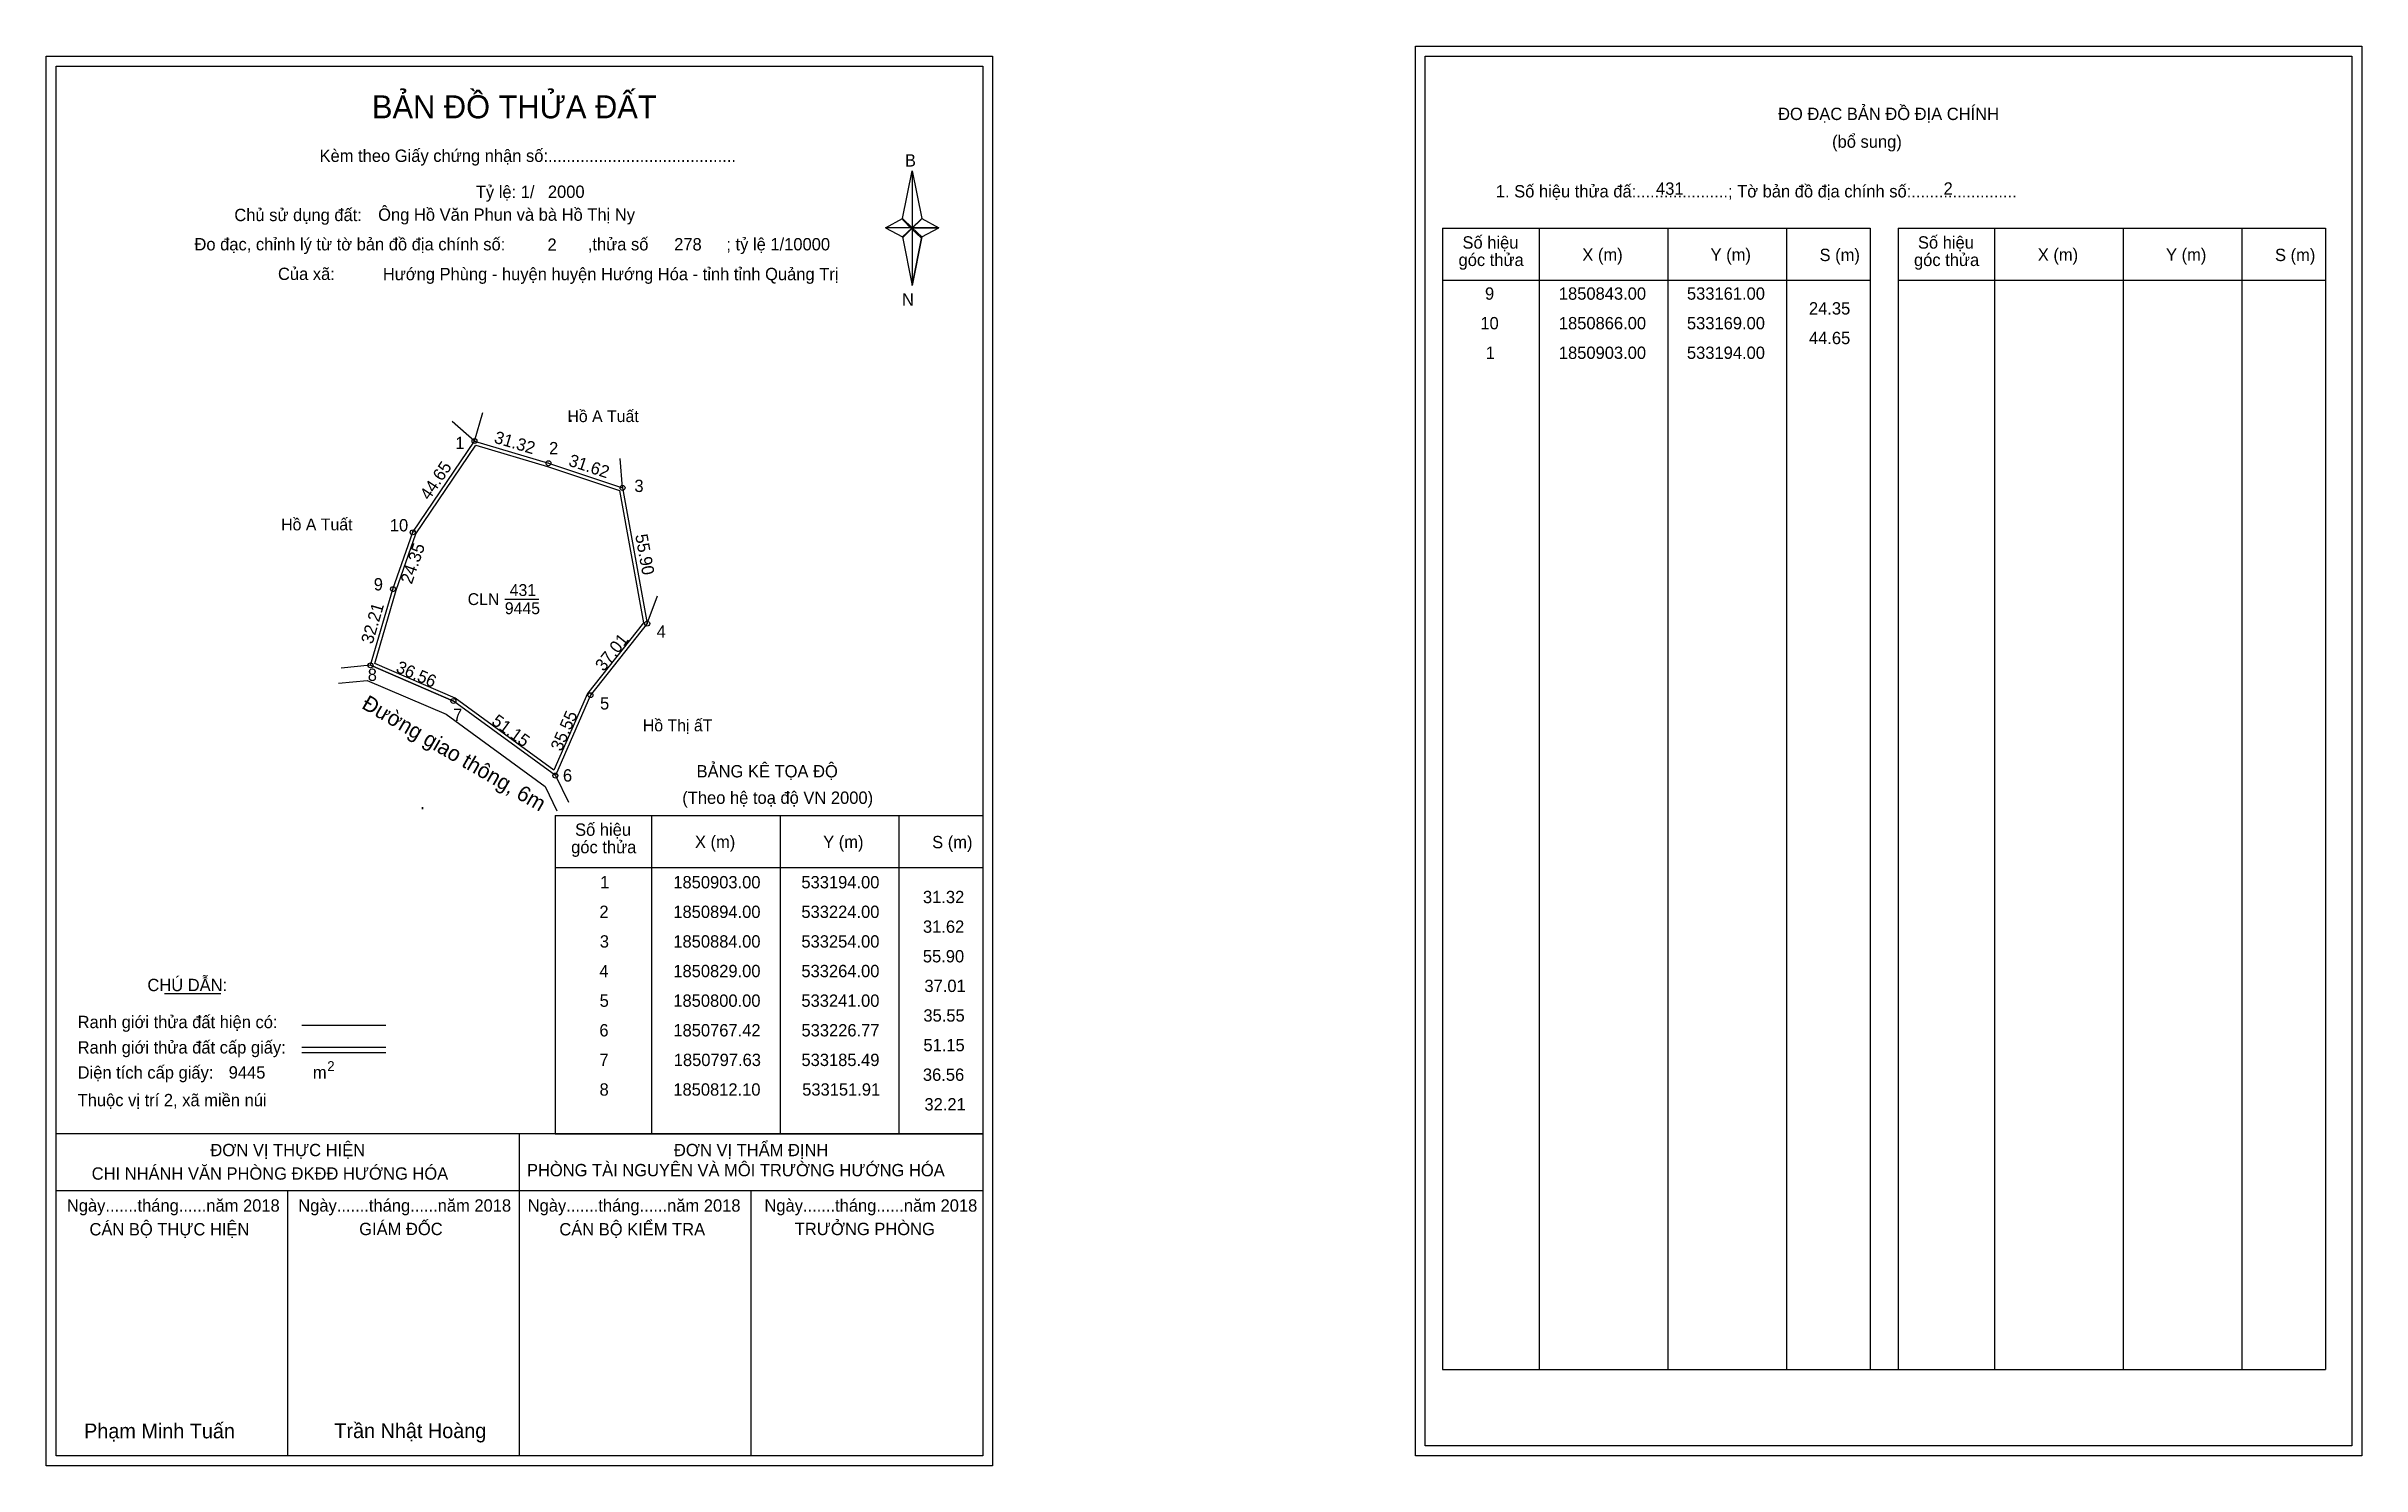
# Model space of a CAD drawing. Extents: x 533021 to 533959, y 1850488 to 1851063.
import ezdxf

# ---------------------------------------------------------------- set-up
doc = ezdxf.new("R2010")
doc.units = 0
for name, color, linetype in [('Level 1', 7, 'Continuous'), ('Level 10', 7, 'Continuous'), ('Level 11', 7, 'Continuous'), ('Level 13', 7, 'Continuous'), ('Level 27', 7, 'Continuous'), ('Level 3', 7, 'Continuous'), ('Level 36', 7, 'Continuous'), ('Level 49', 7, 'Continuous'), ('Level 53', 7, 'Continuous'), ('Level 55', 7, 'Continuous'), ('Level 6', 7, 'Continuous'), ('Level 60', 7, 'Continuous'), ('Level 63', 7, 'Continuous'), ('Level 9', 7, 'Continuous')]:
    doc.layers.add(name, color=color, linetype=linetype)

msp = doc.modelspace()

# ---------------------------------------------------------------- linework, layer by layer
at = {"layer": 'Level 1'}
for p, q in [((533579.19, 1851058.94), (533579.19, 1851058.94)), ((533024.55, 1851054.94), (533024.55, 1851054.94)), ((533367.39, 1850993.17), (533371.33, 1851012.45)), ((533371.33, 1851012.45), (533371.33, 1850989.4)), ((533371.33, 1851012.45), (533375.26, 1850993.17)), ((533360.5, 1850989.4), (533367.39, 1850993.17)), ((533367.39, 1850993.17), (533371.33, 1850989.4)), ((533371.03, 1850988.97), (533367.39, 1850992.73)), ((533374.97, 1850992.73), (533371.03, 1850988.97)), ((533371.03, 1850988.97), (533374.97, 1850992.73)), ((533375.26, 1850993.17), (533371.33, 1850989.4)), ((533371.33, 1850989.4), (533367.39, 1850985.72)), ((533371.03, 1850988.97), (533367.39, 1850985.28)), ((533367.39, 1850985.28), (533371.03, 1850988.97)), ((533367.39, 1850985.72), (533371.33, 1850966)), ((533374.97, 1850985.28), (533371.03, 1850988.97)), ((533371.33, 1850989.4), (533371.33, 1850966)), ((533371.33, 1850989.4), (533382.15, 1850989.4)), ((533371.33, 1850989.4), (533375.26, 1850985.72)), ((533375.26, 1850985.72), (533371.33, 1850966)), ((533375.26, 1850985.72), (533382.15, 1850989.4)), ((533586.26, 1850989.23), (533759.46, 1850989.23)), ((533625.44, 1850526.7), (533625.44, 1850989.23)), ((533677.58, 1850526.7), (533677.58, 1850989.23)), ((533725.53, 1850989.23), (533725.53, 1850526.7)), ((533759.46, 1850989.23), (533759.46, 1850526.7)), ((533770.77, 1850989.23), (533943.98, 1850989.23)), ((533809.95, 1850526.7), (533809.95, 1850989.23)), ((533862.1, 1850526.7), (533862.1, 1850989.23)), ((533910.04, 1850989.23), (533910.04, 1850526.7)), ((533943.98, 1850989.23), (533943.98, 1850526.7)), ((533586.26, 1850968.17), (533759.46, 1850968.17)), ((533770.77, 1850968.17), (533943.98, 1850968.17)), ((533226.74, 1850751.28), (533399.94, 1850751.28)), ((533265.92, 1850622.23), (533265.92, 1850751.28)), ((533318.06, 1850622.23), (533318.06, 1850751.28)), ((533366, 1850751.28), (533366, 1850622.23)), ((533226.74, 1850730.23), (533399.94, 1850730.23)), ((533068.38, 1850679.07), (533091.19, 1850679.07)), ((533124.11, 1850666.26), (533158.14, 1850666.26)), ((533124.11, 1850657.36), (533158.14, 1850657.36)), ((533124.11, 1850655.17), (533158.14, 1850655.17)), ((533238.2, 1850622.23), (533024.54, 1850622.23)), ((533399.94, 1850622.23), (533190.26, 1850622.23)), ((533212.24, 1850491.79), (533212.24, 1850622.23)), ((533226.74, 1850622.23), (533399.94, 1850622.23)), ((533399.94, 1850599.13), (533024.54, 1850599.13)), ((533118.39, 1850491.79), (533118.39, 1850599.13)), ((533306.09, 1850491.79), (533306.09, 1850599.13)), ((533586.26, 1850526.7), (533943.98, 1850526.7)), ((533954.59, 1850495.79), (533954.59, 1850495.79)), ((533399.94, 1850491.79), (533399.94, 1850491.79))]:
    msp.add_line(p, q, dxfattribs=at)
for points in [[(533367.39, 1850993.17), (533371.33, 1851012.45), (533371.33, 1850989.4)], [(533371.33, 1850989.4), (533375.26, 1850993.17), (533382.15, 1850989.4)], [(533360.5, 1850989.4), (533367.39, 1850985.72), (533371.33, 1850989.4)], [(533371.33, 1850989.4), (533371.33, 1850966), (533375.26, 1850985.72)]]:
    msp.add_lwpolyline(points, close=True, dxfattribs=at)
at = {"layer": 'Level 10'}
msp.add_line((533151.91, 1850812.1), (533185.49, 1850797.63), dxfattribs=at)
for points in [[(533254, 1850884), (533264, 1850829), (533241, 1850800), (533226.77, 1850767.42), (533185.49, 1850797.63), (533151.91, 1850812.1), (533161, 1850843), (533169, 1850866), (533194, 1850903), (533224, 1850894)], [(533252.77, 1850882.93), (533262.51, 1850829.37), (533239.79, 1850800.73), (533226.19, 1850769.58), (533186.19, 1850798.85), (533153.6, 1850812.89), (533162.33, 1850842.57), (533170.26, 1850865.37), (533194.58, 1850901.36), (533223.58, 1850892.67)]]:
    msp.add_lwpolyline(points, close=True, dxfattribs=at)
msp.add_lwpolyline([(533138.92, 1850804.89), (533150.52, 1850805.94), (533182.51, 1850792.37), (533222.62, 1850763.02), (533227.35, 1850753.17)], dxfattribs=at)
at = {"layer": 'Level 11'}
for centre in [(533194, 1850903), (533224, 1850894), (533254, 1850884), (533254, 1850884), (533169, 1850866), (533161, 1850843), (533264, 1850829), (533151.91, 1850812.1), (533185.49, 1850797.63), (533241, 1850800), (533226.77, 1850767.42)]:
    msp.add_circle(centre, 1, dxfattribs=at)
at = {"layer": 'Level 27'}
for p, q in [((533194, 1850903), (533185.02, 1850910.95)), ((533194, 1850903), (533197.34, 1850914.53)), ((533254, 1850884), (533253.02, 1850895.96)), ((533264, 1850829), (533268.21, 1850840.24)), ((533151.91, 1850812.1), (533139.96, 1850811.01)), ((533226.77, 1850767.42), (533232.13, 1850756.68))]:
    msp.add_line(p, q, dxfattribs=at)
at = {"layer": 'Level 3'}
for p, q in [((533586.26, 1850989.23), (533586.26, 1850526.7)), ((533770.77, 1850989.23), (533770.77, 1850526.7)), ((533226.74, 1850751.28), (533226.74, 1850622.23))]:
    msp.add_line(p, q, dxfattribs=at)
at = {"layer": 'Level 63'}
for points in [[(533020.54, 1851058.94), (533403.94, 1851058.94), (533403.94, 1850487.79), (533020.54, 1850487.79)], [(533575.2, 1851062.94), (533958.6, 1851062.94), (533958.6, 1850491.79), (533575.2, 1850491.79)], [(533579.2, 1851058.94), (533954.6, 1851058.94), (533954.6, 1850495.79), (533579.2, 1850495.79)], [(533024.54, 1851054.94), (533399.94, 1851054.94), (533399.94, 1850491.79), (533024.54, 1850491.79)]]:
    msp.add_lwpolyline(points, close=True, dxfattribs=at)
at = {"layer": 'Level 9'}
msp.add_line((533206.29, 1850838.92), (533220.03, 1850838.92), dxfattribs=at)

# ---------------------------------------------------------------- texts
at = {"layer": 'Level 1'}
for s, height, p in [('BẢN ĐỒ THỬA ĐẤT', 9.3313, (533152.48, 1851033.75)), ('ĐO ĐẠC BẢN ĐỒ ĐỊA CHÍNH', 5, (533722.15, 1851033.06)), ('(bổ sung)', 5, (533744.03, 1851021.82)), ('Kèm theo Giấy chứng nhận số:.........................................', 5, (533131.24, 1851016.09)), ('B', 5, (533368.41, 1851014.21)), ('1. Số hiệu thửa đấ:....................; Tờ bản đồ địa chính số:.......................', 5, (533607.81, 1851001.7)), ('Chủ sử dụng đất:', 5, (533096.72, 1850992.1)), ('Đo đạc, chỉnh lý từ tờ bản đồ địa chính số:                  ,thửa số                 ; tỷ lệ 1/10000', 5, (533080.56, 1850980.24)), ('Số hiệu', 5, (533594.29, 1850980.96)), ('X (m)', 5, (533642.85, 1850976.01)), ('Y (m)', 5, (533694.81, 1850976.01)), ('S (m)', 5, (533738.96, 1850975.91)), ('Số hiệu', 5, (533778.81, 1850980.96)), ('X (m)', 5, (533827.37, 1850976.01)), ('Y (m)', 5, (533879.32, 1850976.01)), ('S (m)', 5, (533923.48, 1850975.91)), ('Của xã:', 5, (533114.4, 1850968.24)), ('góc thửa', 5, (533592.7, 1850973.9)), ('góc thửa', 5, (533777.22, 1850973.9)), ('N', 5, (533367.21, 1850957.87)), ('BẢNG KÊ TỌA ĐỘ', 5, (533284, 1850766.69)), ('(Theo hệ toạ độ VN 2000)', 5, (533278.2, 1850755.97)), ('Số hiệu', 5, (533234.77, 1850743.02)), ('góc thửa', 5, (533233.18, 1850735.96)), ('X (m)', 5, (533283.33, 1850738.07)), ('Y (m)', 5, (533335.28, 1850738.07)), ('S (m)', 5, (533379.44, 1850737.97)), ('CHÚ DẪN:', 5, (533061.5, 1850680.08)), ('Ranh giới thửa đất hiện có:', 5, (533033.24, 1850665.08)), ('Ranh giới thửa đất cấp giấy:', 5, (533033.24, 1850654.8)), ('Diện tích cấp giấy:', 5, (533033.24, 1850644.64)), ('m', 5, (533128.55, 1850644.68)), ('2', 4, (533134.35, 1850647.7)), ('Thuộc vị trí 2, xã miền núi', 5, (533033.24, 1850633.44)), ('ĐƠN VỊ THỰC HIỆN', 5, (533087.01, 1850613.2)), ('ĐƠN VỊ THẨM ĐỊNH', 5, (533274.82, 1850613.2)), ('CHI NHÁNH VĂN PHÒNG ĐKĐĐ HƯỚNG HÓA', 5, (533038.93, 1850603.68)), ('PHÒNG TÀI NGUYÊN VÀ MÔI TRƯỜNG HƯỚNG HÓA', 5, (533215.27, 1850605.06)), ('Ngày.......tháng......năm 2018', 5, (533028.88, 1850590.73)), ('Ngày.......tháng......năm 2018', 5, (533122.62, 1850590.73)), ('Ngày.......tháng......năm 2018', 5, (533215.57, 1850590.73)), ('Ngày.......tháng......năm 2018', 5, (533311.49, 1850590.73)), ('CÁN BỘ THỰC HIỆN', 5, (533038.04, 1850581.1)), ('GIÁM ĐỐC', 5, (533147.31, 1850581.22)), ('CÁN BỘ KIỂM TRA', 5, (533228.39, 1850581.1)), ('TRƯỞNG PHÒNG', 5, (533323.77, 1850581.22)), ('Phạm Minh Tuấn', 6, (533035.86, 1850498.87)), ('Trần Nhật Hoàng', 6, (533137.25, 1850498.97))]:
    msp.add_text(s, height=height, dxfattribs=at).set_placement(p)
at = {"layer": 'Level 11'}
msp.add_text('Tỷ lệ: 1/', height=5, dxfattribs=at).set_placement((533194.56, 1851001.46))
at = {"layer": 'Level 13'}
for s, p in [('CLN', (533191.26, 1850836.52)), ('431', (533208.27, 1850840.2)), ('9445', (533206.3, 1850832.84))]:
    msp.add_text(s, height=4.8, dxfattribs=at).set_placement(p)
at = {"layer": 'Level 36'}
for p in [(533231.85, 1850910.67), (533171.86, 1850753.7)]:
    msp.add_text('.', height=6, dxfattribs=at).set_placement(p)
at = {"layer": 'Level 49'}
for s, height, rotation, p in [('31.32', 5, 343.30076, (533201.65, 1850902.38)), ('31.62', 5, 341.56505, (533231.77, 1850893.1)), ('44.65', 5, 55.95406, (533175.66, 1850878.71)), ('24.35', 5, 70.82099, (533168.58, 1850844.71)), ('55.90', 5, 280.30485, (533259.11, 1850864.83)), ('32.21', 5, 73.60745, (533152.7, 1850820.46)), ('37.01', 5, 51.58194, (533246.36, 1850809.34)), ('36.56', 5, 336.68825, (533161.83, 1850809.57)), ('Đường giao thông, 6m', 6.25, 329.80216, (533147.91, 1850794.95)), ('35.55', 5, 66.40569, (533229.19, 1850776.96)), ('51.15', 5, 323.80216, (533200.56, 1850788.58))]:
    msp.add_text(s, height=height, rotation=rotation, dxfattribs=at).set_placement(p)
at = {"layer": 'Level 53'}
for s, p in [('9', (533603.41, 1850960.25)), ('1850843.00', (533633.34, 1850960.25)), ('533161.00', (533685.23, 1850960.25)), ('10', (533601.54, 1850948.25)), ('1850866.00', (533633.34, 1850948.25)), ('533169.00', (533685.23, 1850948.25)), ('24.35', (533734.66, 1850954.25)), ('44.65', (533734.66, 1850942.25)), ('1', (533603.7, 1850936.25)), ('1850903.00', (533633.34, 1850936.25)), ('533194.00', (533685.23, 1850936.25)), ('1', (533244.93, 1850721.73)), ('1850903.00', (533274.57, 1850721.73)), ('533194.00', (533326.46, 1850721.73)), ('31.32', (533375.71, 1850715.73)), ('2', (533244.63, 1850709.73)), ('1850894.00', (533274.57, 1850709.73)), ('533224.00', (533326.46, 1850709.73)), ('31.62', (533375.71, 1850703.73)), ('3', (533244.79, 1850697.73)), ('1850884.00', (533274.57, 1850697.73)), ('533254.00', (533326.46, 1850697.73)), ('4', (533244.61, 1850685.73)), ('1850829.00', (533274.57, 1850685.73)), ('533264.00', (533326.46, 1850685.73)), ('55.90', (533375.67, 1850691.73)), ('37.01', (533376.31, 1850679.73)), ('5', (533244.72, 1850673.73)), ('1850800.00', (533274.57, 1850673.73)), ('533241.00', (533326.46, 1850673.73)), ('35.55', (533375.89, 1850667.73)), ('6', (533244.62, 1850661.73)), ('1850767.42', (533274.59, 1850661.73)), ('533226.77', (533326.49, 1850661.73)), ('7', (533244.64, 1850649.73)), ('1850797.63', (533274.75, 1850649.73)), ('533185.49', (533326.48, 1850649.73)), ('51.15', (533375.89, 1850655.73)), ('8', (533244.69, 1850637.73)), ('1850812.10', (533274.57, 1850637.73)), ('533151.91', (533326.78, 1850637.73)), ('36.56', (533375.69, 1850643.73)), ('32.21', (533376.31, 1850631.73))]:
    msp.add_text(s, height=5, dxfattribs=at).set_placement(p)
at = {"layer": 'Level 55'}
for s, height, p in [('421', 0.22, (533193.78, 1850902.78)), ('421', 0.22, (533193.78, 1850902.78)), ('1', 0.8, (533193.78, 1850903)), ('0', 0.22, (533193.92, 1850902.78)), ('0', 0.22, (533193.92, 1850902.78)), ('2', 0.8, (533223.73, 1850894)), ('0', 0.22, (533223.92, 1850893.78)), ('0', 0.22, (533223.92, 1850893.78)), ('3', 0.8, (533253.75, 1850884)), ('0', 0.22, (533253.92, 1850883.78)), ('0', 0.22, (533253.92, 1850883.78)), ('10', 0.8, (533168.43, 1850866)), ('421', 0.22, (533168.78, 1850865.78)), ('421', 0.22, (533168.78, 1850865.78)), ('9', 0.8, (533160.73, 1850843)), ('421', 0.22, (533160.78, 1850842.78)), ('421', 0.22, (533160.78, 1850842.78)), ('4', 0.8, (533263.72, 1850829)), ('425', 0.22, (533263.77, 1850828.78)), ('8', 0.8, (533151.65, 1850812.1)), ('421', 0.22, (533151.69, 1850811.88)), ('421', 0.22, (533151.69, 1850811.88)), ('0', 0.22, (533151.83, 1850811.88)), ('7', 0.8, (533185.22, 1850797.63)), ('0', 0.22, (533185.41, 1850797.41)), ('425', 0.22, (533240.77, 1850799.78)), ('5', 0.8, (533240.74, 1850800)), ('425', 0.22, (533226.54, 1850767.2)), ('6', 0.8, (533226.5, 1850767.42)), ('0', 0.22, (533226.69, 1850767.2))]:
    msp.add_text(s, height=height, dxfattribs=at).set_placement(p)
at = {"layer": 'Level 6'}
for s, p in [('2000', (533223.75, 1851001.5)), ('431', (533672.71, 1851002.78)), ('2', (533789.2, 1851002.82)), ('Ông Hồ Văn Phun và bà Hồ Thị Ny', (533154.99, 1850992.24)), ('2', (533223.59, 1850980.06)), ('278', (533274.91, 1850980.22)), (' Hướng Phùng - huyện huyện Hướng Hóa - tỉnh tỉnh Quảng Trị', (533155.02, 1850968.16)), ('9445', (533094.43, 1850644.65))]:
    msp.add_text(s, height=5, dxfattribs=at).set_placement(p)
at = {"layer": 'Level 60'}
for s, p in [(' Hồ A Tuất', (533229.88, 1850910.67)), (' Hồ A Tuất', (533113.91, 1850866.79)), ('Hồ Thị ấT', (533262.23, 1850785.36))]:
    msp.add_text(s, height=4.8, dxfattribs=at).set_placement(p)
at = {"layer": 'Level 9'}
for s, p in [('1', (533186.26, 1850899.7)), ('2', (533224.24, 1850897.6)), ('3', (533258.81, 1850882.33)), ('10', (533159.72, 1850866.37)), ('9', (533153.22, 1850842.45)), ('4', (533267.85, 1850823.35)), ('8', (533150.77, 1850805.79)), ('7', (533185.37, 1850789.57)), ('5', (533244.88, 1850794.2)), ('6', (533229.85, 1850764.99))]:
    msp.add_text(s, height=5, dxfattribs=at).set_placement(p)

doc.saveas('drawing.dxf')
